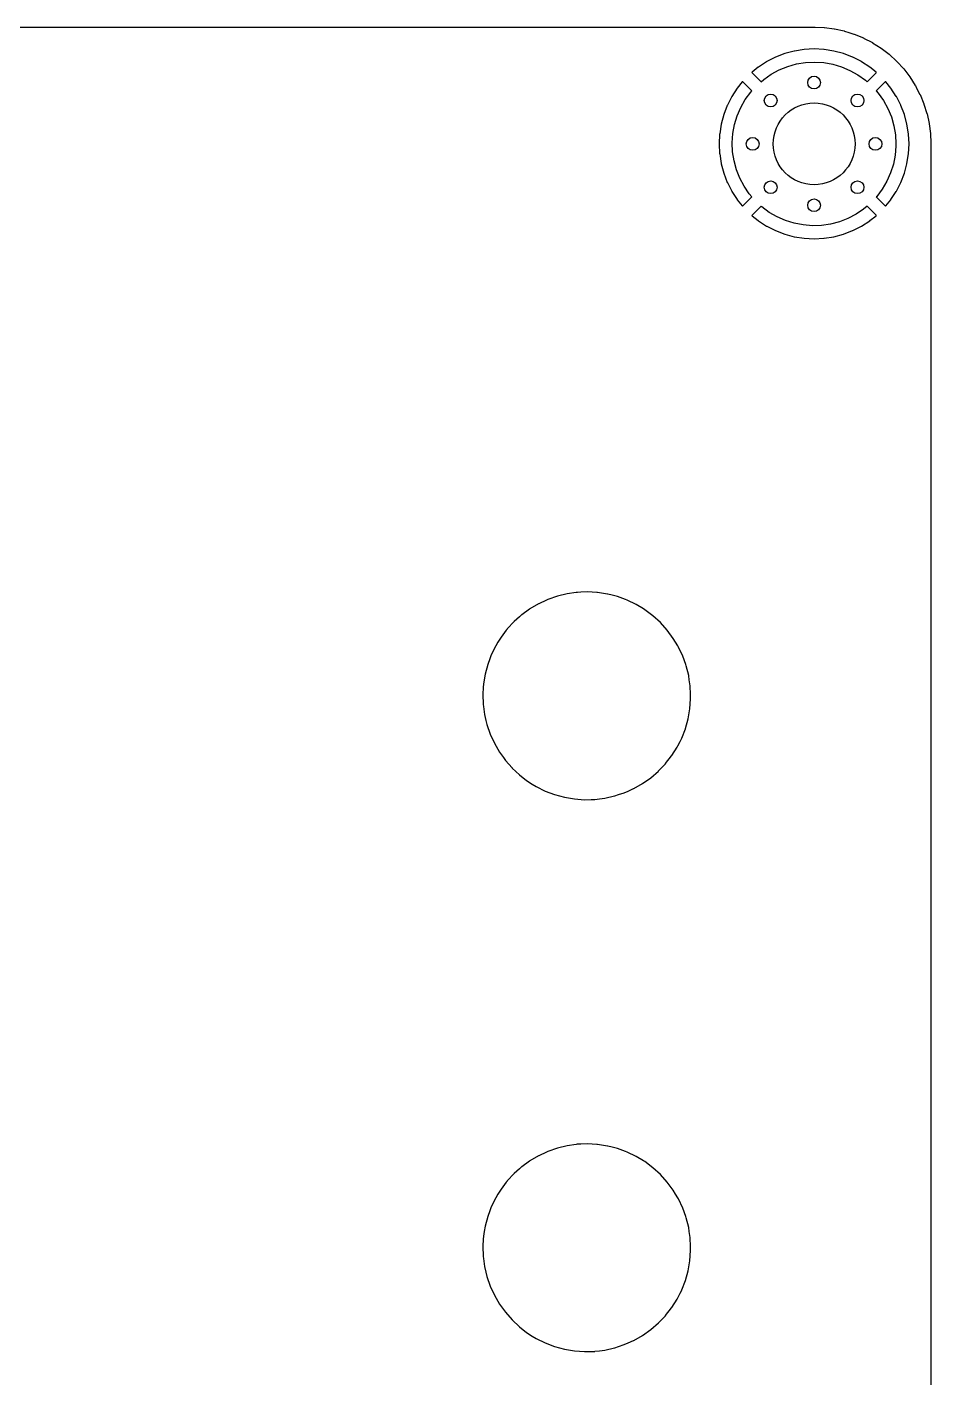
# Model space of a CAD drawing. Extents: x 77 to 213, y -151 to -47.
# Drawn here: x 178.1 to 213.5, y -100.3 to -47.5 of the extents above; entities that cross this region are included whole.
import ezdxf

# ---------------------------------------------------------------- set-up
doc = ezdxf.new("R2010")
doc.units = 0
doc.layers.add('BLACK', color=7, linetype='CONTINUOUS')

msp = doc.modelspace()

# ---------------------------------------------------------------- linework, layer by layer
at = {"layer": 'BLACK', "linetype": 'CONTINUOUS'}
for p, q in [((81.9566, -47.4985), (208.866, -47.4985)), ((208.866, -47.4985), (208.885, -47.5)), ((208.885, -47.5), (208.9, -47.5023)), ((208.9, -47.5023), (208.9, -47.5023)), ((208.9, -47.5023), (208.909, -47.5037)), ((208.909, -47.5037), (208.929, -47.501)), ((208.929, -47.501), (208.951, -47.5001)), ((208.951, -47.5001), (209.308, -47.5157)), ((209.308, -47.5157), (209.319, -47.5166)), ((209.319, -47.5166), (209.703, -47.5672)), ((209.703, -47.5672), (209.714, -47.5691)), ((209.714, -47.5691), (210.093, -47.6531)), ((210.093, -47.6531), (210.103, -47.6559)), ((210.103, -47.6559), (210.274, -47.7096)), ((210.274, -47.7096), (210.473, -47.7725)), ((210.473, -47.7725), (210.484, -47.7763)), ((210.484, -47.7763), (210.842, -47.9247)), ((210.842, -47.9247), (210.852, -47.9294)), ((210.852, -47.9294), (211.196, -48.1084)), ((207.765, -48.5398), (207.408, -48.6767)), ((207.771, -48.5378), (207.765, -48.5398)), ((208.14, -48.4389), (207.771, -48.5378)), ((208.146, -48.4375), (208.14, -48.4389)), ((208.524, -48.3778), (208.146, -48.4375)), ((208.53, -48.3771), (208.524, -48.3778)), ((208.912, -48.3571), (208.53, -48.3771)), ((208.918, -48.3571), (208.912, -48.3571)), ((209.3, -48.3771), (208.918, -48.3571)), ((209.306, -48.3778), (209.3, -48.3771)), ((209.684, -48.4375), (209.306, -48.3778)), ((209.69, -48.4389), (209.684, -48.4375)), ((210.059, -48.5378), (209.69, -48.4389)), ((210.065, -48.5398), (210.059, -48.5378)), ((210.422, -48.6767), (210.065, -48.5398)), ((211.196, -48.1084), (211.205, -48.1139)), ((211.205, -48.1139), (211.532, -48.3223)), ((211.532, -48.3223), (211.541, -48.3286)), ((211.541, -48.3286), (211.849, -48.5647)), ((211.849, -48.5647), (211.858, -48.5717)), ((211.858, -48.5717), (212.143, -48.8337)), ((206.73, -49.0681), (206.491, -49.2615)), ((206.735, -49.0643), (206.73, -49.0681)), ((207.056, -48.8562), (206.735, -49.0643)), ((207.061, -48.8529), (207.056, -48.8562)), ((207.402, -48.6794), (207.061, -48.8529)), ((207.408, -48.6767), (207.402, -48.6794)), ((207.553, -49.1746), (207.884, -49.0407)), ((207.884, -49.0407), (208.228, -48.9446)), ((208.228, -48.9446), (208.581, -48.8875)), ((208.581, -48.8875), (208.937, -48.8701)), ((208.937, -48.8701), (209.294, -48.8925)), ((209.294, -48.8925), (209.646, -48.9545)), ((209.646, -48.9545), (209.988, -49.0554)), ((209.988, -49.0554), (210.318, -49.1939)), ((210.428, -48.6794), (210.422, -48.6767)), ((210.769, -48.8529), (210.428, -48.6794)), ((210.774, -48.8562), (210.769, -48.8529)), ((211.095, -49.0642), (210.774, -48.8562)), ((211.1, -49.0681), (211.095, -49.0642)), ((211.34, -49.2622), (211.1, -49.0681)), ((212.143, -48.8337), (212.151, -48.8415)), ((212.151, -48.8415), (212.165, -48.8562)), ((212.165, -48.8562), (212.413, -49.1274)), ((212.413, -49.1274), (212.42, -49.1359)), ((212.42, -49.1359), (212.656, -49.4435)), ((206.107, -49.6452), (205.913, -49.8849)), ((206.118, -49.6378), (206.107, -49.6452)), ((206.131, -49.6449), (206.118, -49.6378)), ((206.482, -49.9962), (206.131, -49.6449)), ((206.491, -49.2615), (206.483, -49.2737)), ((206.483, -49.2737), (206.489, -49.2848)), ((206.489, -49.2848), (206.842, -49.6381)), ((206.842, -49.6381), (206.945, -49.5484)), ((206.945, -49.5484), (207.238, -49.3445)), ((207.238, -49.3445), (207.553, -49.1746)), ((210.318, -49.1939), (210.63, -49.3682)), ((210.63, -49.3682), (210.92, -49.5761)), ((210.92, -49.5761), (210.988, -49.6375)), ((210.988, -49.6375), (211.34, -49.2857)), ((211.347, -49.2726), (211.34, -49.2622)), ((211.34, -49.2857), (211.347, -49.2726)), ((211.7, -49.644), (211.347, -49.9971)), ((211.711, -49.6377), (211.7, -49.644)), ((211.724, -49.6462), (211.711, -49.6377)), ((211.917, -49.8849), (211.724, -49.6462)), ((212.656, -49.4435), (212.663, -49.4525)), ((212.663, -49.4525), (212.871, -49.7796)), ((205.909, -49.8903), (205.701, -50.2107)), ((205.913, -49.8849), (205.909, -49.8903)), ((206.225, -50.3365), (206.435, -50.0475)), ((206.435, -50.0475), (206.482, -49.9962)), ((211.347, -49.9971), (211.423, -50.0823)), ((211.423, -50.0823), (211.629, -50.3743)), ((211.921, -49.8903), (211.917, -49.8849)), ((212.129, -50.2107), (211.921, -49.8903)), ((212.871, -49.7796), (212.877, -49.7891)), ((212.877, -49.7891), (212.926, -49.8849)), ((212.926, -49.8849), (213.056, -50.1331)), ((213.056, -50.1331), (213.06, -50.1431)), ((213.06, -50.1431), (213.209, -50.5014)), ((205.522, -50.5628), (205.385, -50.9195)), ((205.524, -50.5568), (205.522, -50.5628)), ((205.698, -50.2164), (205.524, -50.5568)), ((205.701, -50.2107), (205.698, -50.2164)), ((205.908, -50.9755), (206.049, -50.6472)), ((206.049, -50.6472), (206.225, -50.3365)), ((211.629, -50.3743), (211.801, -50.6873)), ((211.801, -50.6873), (211.937, -51.0176)), ((212.132, -50.2164), (212.129, -50.2107)), ((212.306, -50.5568), (212.132, -50.2164)), ((212.308, -50.5628), (212.306, -50.5568)), ((212.445, -50.9195), (212.308, -50.5628)), ((213.209, -50.5014), (213.212, -50.5117)), ((213.212, -50.5117), (213.329, -50.8816)), ((205.383, -50.9258), (205.284, -51.2948)), ((205.385, -50.9195), (205.383, -50.9258)), ((205.805, -51.3175), (205.908, -50.9755)), ((211.937, -51.0176), (212.035, -51.361)), ((212.447, -50.9258), (212.445, -50.9195)), ((212.546, -51.2948), (212.447, -50.9258)), ((213.329, -50.8816), (213.332, -50.8922)), ((213.332, -50.8922), (213.416, -51.2708)), ((205.222, -51.6852), (205.202, -52.0667)), ((205.223, -51.6786), (205.222, -51.6852)), ((205.283, -51.3013), (205.223, -51.6786)), ((205.284, -51.2948), (205.283, -51.3013)), ((205.715, -52.0253), (205.74, -51.6689)), ((205.74, -51.6689), (205.805, -51.3175)), ((212.035, -51.361), (212.095, -51.7133)), ((212.095, -51.7133), (212.115, -52.07)), ((212.547, -51.3013), (212.546, -51.2948)), ((212.607, -51.6786), (212.547, -51.3013)), ((212.608, -51.6852), (212.607, -51.6786)), ((212.628, -52.0667), (212.608, -51.6852)), ((213.416, -51.2708), (213.418, -51.2816)), ((213.418, -51.2816), (213.468, -51.6661)), ((213.468, -51.6661), (213.469, -51.6771)), ((213.469, -51.6771), (213.485, -52.0266)), ((205.202, -52.0667), (205.202, -52.0733)), ((205.202, -52.0733), (205.222, -52.4548)), ((205.73, -52.3823), (205.715, -52.0253)), ((212.114, -52.1593), (212.084, -52.5154)), ((212.115, -52.07), (212.114, -52.1593)), ((212.608, -52.4548), (212.628, -52.0733)), ((212.628, -52.0733), (212.628, -52.0667)), ((213.483, -52.0514), (213.481, -52.0637)), ((213.481, -52.0637), (213.482, -52.0726)), ((213.482, -52.0726), (213.482, -52.0726)), ((213.482, -52.0726), (213.485, -52.0953)), ((213.485, -52.0266), (213.483, -52.0514)), ((213.485, -52.0953), (213.486, -52.1116)), ((213.486, -52.1116), (213.486, -146.001)), ((205.222, -52.4548), (205.223, -52.4614)), ((205.223, -52.4614), (205.283, -52.8387)), ((205.283, -52.8387), (205.284, -52.8452)), ((205.284, -52.8452), (205.383, -53.2142)), ((205.785, -52.7353), (205.73, -52.3823)), ((205.879, -53.0801), (205.785, -52.7353)), ((212.084, -52.5154), (212.014, -52.8658)), ((212.447, -53.2142), (212.546, -52.8452)), ((212.546, -52.8452), (212.547, -52.8387)), ((212.547, -52.8387), (212.607, -52.4614)), ((212.607, -52.4614), (212.608, -52.4548)), ((205.383, -53.2142), (205.385, -53.2205)), ((205.385, -53.2205), (205.522, -53.5772)), ((206.01, -53.4122), (205.879, -53.0801)), ((211.906, -53.2063), (211.761, -53.5327)), ((212.014, -52.8658), (211.906, -53.2063)), ((212.308, -53.5772), (212.445, -53.2205)), ((212.445, -53.2205), (212.447, -53.2142)), ((205.522, -53.5772), (205.524, -53.5832)), ((205.524, -53.5832), (205.698, -53.9236)), ((206.178, -53.7277), (206.01, -53.4122)), ((206.38, -54.0225), (206.178, -53.7277)), ((211.58, -53.8409), (211.366, -54.1269)), ((211.761, -53.5327), (211.58, -53.8409)), ((212.132, -53.9236), (212.306, -53.5832)), ((212.306, -53.5832), (212.308, -53.5772)), ((205.698, -53.9236), (205.701, -53.9293)), ((205.701, -53.9293), (205.909, -54.2497)), ((205.909, -54.2497), (205.913, -54.2551)), ((205.913, -54.2551), (206.106, -54.4938)), ((206.13, -54.496), (206.483, -54.1425)), ((206.483, -54.1425), (206.38, -54.0225)), ((211.366, -54.1269), (211.349, -54.1451)), ((211.349, -54.1451), (211.699, -54.4951)), ((211.723, -54.4948), (211.917, -54.2551)), ((211.917, -54.2551), (211.921, -54.2497)), ((211.921, -54.2497), (212.129, -53.9293)), ((212.129, -53.9293), (212.132, -53.9236)), ((206.106, -54.4938), (206.119, -54.5023)), ((206.119, -54.5023), (206.13, -54.496)), ((206.49, -54.8543), (206.483, -54.8674)), ((206.483, -54.8674), (206.49, -54.8778)), ((206.841, -54.5036), (206.49, -54.8543)), ((206.49, -54.8778), (206.73, -55.0719)), ((206.875, -54.5356), (206.841, -54.5036)), ((207.163, -54.7476), (206.875, -54.5356)), ((207.472, -54.9263), (207.163, -54.7476)), ((207.8, -55.0693), (207.472, -54.9263)), ((210.554, -54.8187), (210.237, -54.9842)), ((210.85, -54.6189), (210.554, -54.8187)), ((210.987, -54.5017), (210.85, -54.6189)), ((211.341, -54.8552), (210.987, -54.5017)), ((211.1, -55.0719), (211.339, -54.8785)), ((211.339, -54.8785), (211.347, -54.8663)), ((211.347, -54.8663), (211.341, -54.8552)), ((211.699, -54.4951), (211.712, -54.5022)), ((211.712, -54.5022), (211.723, -54.4948)), ((206.73, -55.0719), (206.735, -55.0758)), ((206.735, -55.0758), (207.056, -55.2838)), ((207.056, -55.2838), (207.061, -55.2871)), ((207.061, -55.2871), (207.402, -55.4606)), ((207.402, -55.4606), (207.408, -55.4633)), ((207.408, -55.4633), (207.765, -55.6002)), ((208.141, -55.1749), (207.8, -55.0693)), ((208.492, -55.2419), (208.141, -55.1749)), ((208.848, -55.2693), (208.492, -55.2419)), ((209.205, -55.2568), (208.848, -55.2693)), ((209.558, -55.2046), (209.205, -55.2568)), ((209.904, -55.1134), (209.558, -55.2046)), ((210.237, -54.9842), (209.904, -55.1134)), ((210.065, -55.6002), (210.422, -55.4633)), ((210.422, -55.4633), (210.428, -55.4606)), ((210.428, -55.4606), (210.769, -55.2871)), ((210.769, -55.2871), (210.774, -55.2838)), ((210.774, -55.2838), (211.095, -55.0758)), ((211.095, -55.0758), (211.1, -55.0719)), ((207.765, -55.6002), (207.771, -55.6022)), ((207.771, -55.6022), (208.14, -55.7011)), ((208.14, -55.7011), (208.146, -55.7025)), ((208.146, -55.7025), (208.524, -55.7622)), ((208.524, -55.7622), (208.53, -55.7629)), ((208.53, -55.7629), (208.912, -55.7829)), ((208.912, -55.7829), (208.918, -55.7829)), ((208.918, -55.7829), (209.3, -55.7629)), ((209.3, -55.7629), (209.306, -55.7622)), ((209.306, -55.7622), (209.684, -55.7025)), ((209.684, -55.7025), (209.69, -55.7011)), ((209.69, -55.7011), (210.059, -55.6022)), ((210.059, -55.6022), (210.065, -55.6002)), ((199.264, -69.6686), (198.878, -69.7619)), ((199.614, -69.6193), (199.264, -69.6686)), ((199.654, -69.6138), (199.614, -69.6193)), ((199.657, -69.6133), (199.654, -69.6138)), ((199.654, -69.6138), (199.654, -69.6138)), ((199.792, -69.6077), (199.657, -69.6133)), ((200.05, -69.5968), (199.792, -69.6077)), ((200.053, -69.5967), (200.05, -69.5968)), ((200.05, -69.5968), (200.05, -69.5968)), ((200.418, -69.6171), (200.053, -69.5967)), ((200.447, -69.6187), (200.418, -69.6171)), ((200.45, -69.6189), (200.447, -69.6187)), ((200.447, -69.6187), (200.447, -69.6187)), ((200.842, -69.6796), (200.45, -69.6189)), ((200.845, -69.6804), (200.842, -69.6796)), ((201.02, -69.7252), (200.845, -69.6804)), ((200.845, -69.6804), (200.845, -69.6804)), ((201.227, -69.7783), (201.02, -69.7252)), ((197.786, -70.2702), (197.481, -70.4914)), ((197.8, -70.2599), (197.786, -70.2702)), ((198.142, -70.059), (197.8, -70.2599)), ((198.145, -70.0577), (198.142, -70.059)), ((198.456, -69.9141), (198.145, -70.0577)), ((198.145, -70.0577), (198.145, -70.0577)), ((198.503, -69.8925), (198.456, -69.9141)), ((198.878, -69.7619), (198.503, -69.8925)), ((201.229, -69.7794), (201.227, -69.7783)), ((201.54, -69.8925), (201.229, -69.7794)), ((201.229, -69.7794), (201.229, -69.7794)), ((201.6, -69.9141), (201.54, -69.8925)), ((201.958, -70.0856), (201.6, -69.9141)), ((201.96, -70.0872), (201.958, -70.0856)), ((202.248, -70.2617), (201.96, -70.0872)), ((201.96, -70.0872), (201.96, -70.0872)), ((202.297, -70.2913), (202.248, -70.2617)), ((197.18, -70.7591), (196.914, -71.0458)), ((197.182, -70.7568), (197.18, -70.7591)), ((197.18, -70.7591), (197.18, -70.7591)), ((197.39, -70.5725), (197.182, -70.7568)), ((197.477, -70.4953), (197.39, -70.5725)), ((197.479, -70.4932), (197.477, -70.4953)), ((197.477, -70.4953), (197.477, -70.4953)), ((197.481, -70.4914), (197.479, -70.4932)), ((197.481, -70.4914), (197.481, -70.4914)), ((202.615, -70.5291), (202.297, -70.2913)), ((202.908, -70.7968), (202.615, -70.5291)), ((203.174, -71.0918), (202.908, -70.7968)), ((196.877, -71.0943), (196.672, -71.3643)), ((196.91, -71.0506), (196.877, -71.0943)), ((196.912, -71.0481), (196.91, -71.0506)), ((196.91, -71.0506), (196.91, -71.0506)), ((196.914, -71.0458), (196.912, -71.0481)), ((196.914, -71.0458), (196.914, -71.0458)), ((203.409, -71.4114), (203.174, -71.0918)), ((196.464, -71.7024), (196.29, -72.0593)), ((196.55, -71.5629), (196.464, -71.7024)), ((196.671, -71.3669), (196.55, -71.5629)), ((196.672, -71.3643), (196.671, -71.3669)), ((196.671, -71.3669), (196.671, -71.3669)), ((203.501, -71.5655), (203.409, -71.4114)), ((203.583, -71.7024), (203.501, -71.5655)), ((203.613, -71.7524), (203.583, -71.7024)), ((203.782, -72.1116), (203.613, -71.7524)), ((196.234, -72.2106), (196.152, -72.4314)), ((196.289, -72.0621), (196.234, -72.2106)), ((196.29, -72.0593), (196.289, -72.0621)), ((196.289, -72.0621), (196.289, -72.0621)), ((203.783, -72.1145), (203.782, -72.1116)), ((203.897, -72.4343), (203.783, -72.1145)), ((196.05, -72.8182), (196.016, -73.028)), ((196.152, -72.4314), (196.05, -72.8152)), ((196.05, -72.8152), (196.05, -72.8182)), ((203.915, -72.4856), (203.897, -72.4343)), ((204.011, -72.8707), (203.915, -72.4856)), ((204.011, -72.8738), (204.011, -72.8707)), ((204.034, -73.028), (204.011, -72.8738)), ((204.011, -72.8738), (204.011, -72.8738)), ((195.98, -73.321), (195.962, -73.6033)), ((195.987, -73.2101), (195.98, -73.321)), ((196.016, -73.028), (195.987, -73.2071)), ((195.987, -73.2071), (195.987, -73.2101)), ((195.987, -73.2101), (195.987, -73.2101)), ((204.069, -73.2635), (204.034, -73.028)), ((204.069, -73.2666), (204.069, -73.2635)), ((204.086, -73.6064), (204.069, -73.2666)), ((195.962, -73.6033), (195.962, -73.6064)), ((195.962, -73.6064), (195.962, -73.6175)), ((195.962, -73.6175), (195.975, -73.9785)), ((195.975, -73.9785), (195.976, -74)), ((204.056, -74.1693), (204.087, -73.7735)), ((204.088, -73.66), (204.086, -73.6064)), ((204.087, -73.7735), (204.088, -73.66)), ((195.976, -74), (195.976, -74.0031)), ((195.976, -74.0031), (195.976, -74.0031)), ((195.976, -74.0031), (195.987, -74.0833)), ((195.987, -74.0833), (196.028, -74.3935)), ((196.028, -74.3935), (196.029, -74.3965)), ((196.029, -74.3965), (196.029, -74.3965)), ((196.029, -74.3965), (196.081, -74.62)), ((203.987, -74.5602), (204.056, -74.1693)), ((196.081, -74.62), (196.119, -74.78)), ((196.119, -74.78), (196.247, -75.1558)), ((203.738, -75.3099), (203.88, -74.9455)), ((203.88, -74.9455), (203.881, -74.9426)), ((203.88, -74.9455), (203.88, -74.9455)), ((203.881, -74.9426), (203.987, -74.5602)), ((196.247, -75.1558), (196.411, -75.5174)), ((196.411, -75.5174), (196.609, -75.8612)), ((203.584, -75.615), (203.672, -75.4417)), ((203.672, -75.4417), (203.737, -75.3127)), ((203.737, -75.3127), (203.738, -75.3099)), ((203.738, -75.3099), (203.738, -75.3099)), ((196.609, -75.8612), (196.611, -75.8637)), ((196.611, -75.8637), (196.611, -75.8637)), ((196.611, -75.8637), (196.764, -76.0771)), ((196.764, -76.0771), (196.841, -76.184)), ((203.105, -76.3102), (203.343, -76.0047)), ((203.343, -76.0047), (203.345, -76.0023)), ((203.343, -76.0047), (203.343, -76.0047)), ((203.345, -76.0023), (203.347, -75.9997)), ((203.347, -75.9997), (203.556, -75.6697)), ((203.347, -75.9997), (203.347, -75.9997)), ((203.556, -75.6697), (203.558, -75.6671)), ((203.556, -75.6697), (203.556, -75.6697)), ((203.558, -75.6671), (203.584, -75.615)), ((196.841, -76.184), (197.102, -76.4827)), ((197.102, -76.4827), (197.104, -76.4848)), ((197.104, -76.4848), (197.389, -76.7523)), ((202.527, -76.862), (202.827, -76.6026)), ((202.827, -76.6026), (202.829, -76.6004)), ((202.829, -76.6004), (203.099, -76.3173)), ((202.829, -76.6004), (202.829, -76.6004)), ((203.099, -76.3173), (203.101, -76.3151)), ((203.101, -76.3151), (203.105, -76.3102)), ((197.389, -76.7523), (197.389, -76.7523)), ((197.389, -76.7523), (197.391, -76.7544)), ((197.391, -76.7544), (197.394, -76.7563)), ((197.394, -76.7563), (197.394, -76.7563)), ((197.394, -76.7563), (197.602, -76.9165)), ((197.602, -76.9165), (197.706, -76.9967)), ((197.706, -76.9967), (197.709, -76.9983)), ((197.709, -76.9983), (197.709, -76.9983)), ((197.709, -76.9983), (197.89, -77.1116)), ((197.89, -77.1116), (198.043, -77.207)), ((201.86, -77.2854), (202.2, -77.0924)), ((202.2, -77.0924), (202.202, -77.0908)), ((202.2, -77.0924), (202.2, -77.0924)), ((202.202, -77.0908), (202.527, -76.862)), ((198.043, -77.207), (198.398, -77.3835)), ((198.398, -77.3835), (198.769, -77.5245)), ((198.769, -77.5245), (199.152, -77.6286)), ((199.152, -77.6286), (199.155, -77.6291)), ((199.155, -77.6291), (199.155, -77.6291)), ((199.155, -77.6291), (199.541, -77.6943)), ((200.528, -77.6872), (200.731, -77.6617)), ((200.731, -77.6617), (200.734, -77.661)), ((200.734, -77.661), (201.115, -77.5744)), ((200.734, -77.661), (200.734, -77.661)), ((201.115, -77.5744), (201.118, -77.5737)), ((201.115, -77.5744), (201.115, -77.5744)), ((201.118, -77.5737), (201.266, -77.5245)), ((201.266, -77.5245), (201.491, -77.4494)), ((201.491, -77.4494), (201.492, -77.4494)), ((201.492, -77.4494), (201.494, -77.4484)), ((201.494, -77.4484), (201.638, -77.3846)), ((201.638, -77.3846), (201.854, -77.2882)), ((201.854, -77.2882), (201.857, -77.2869)), ((201.854, -77.2882), (201.854, -77.2882)), ((201.857, -77.2869), (201.86, -77.2854)), ((199.541, -77.6943), (199.541, -77.6943)), ((199.541, -77.6943), (199.544, -77.6948)), ((199.544, -77.6948), (199.547, -77.695)), ((199.547, -77.695), (199.547, -77.695)), ((199.547, -77.695), (199.937, -77.7223)), ((199.937, -77.7223), (199.937, -77.7223)), ((199.937, -77.7223), (199.94, -77.7225)), ((199.94, -77.7225), (200.196, -77.7153)), ((200.196, -77.7153), (200.334, -77.7115)), ((200.334, -77.7115), (200.337, -77.7114)), ((200.334, -77.7115), (200.334, -77.7115)), ((200.337, -77.7114), (200.34, -77.711)), ((200.34, -77.711), (200.528, -77.6872)), ((200.34, -77.711), (200.34, -77.711)), ((198.878, -91.3519), (198.503, -91.4825)), ((199.264, -91.2586), (198.878, -91.3519)), ((199.614, -91.2093), (199.264, -91.2586)), ((199.654, -91.2038), (199.614, -91.2093)), ((199.657, -91.2033), (199.654, -91.2038)), ((199.654, -91.2038), (199.654, -91.2038)), ((199.792, -91.1977), (199.657, -91.2033)), ((200.05, -91.1868), (199.792, -91.1977)), ((200.053, -91.1867), (200.05, -91.1868)), ((200.05, -91.1868), (200.05, -91.1868)), ((200.418, -91.2071), (200.053, -91.1867)), ((200.447, -91.2087), (200.418, -91.2071)), ((200.45, -91.2089), (200.447, -91.2087)), ((200.447, -91.2087), (200.447, -91.2087)), ((200.842, -91.2696), (200.45, -91.2089)), ((200.845, -91.2704), (200.842, -91.2696)), ((201.02, -91.3152), (200.845, -91.2704)), ((200.845, -91.2704), (200.845, -91.2704)), ((201.227, -91.3683), (201.02, -91.3152)), ((201.229, -91.3694), (201.227, -91.3683)), ((201.54, -91.4825), (201.229, -91.3694)), ((201.229, -91.3694), (201.229, -91.3694)), ((197.786, -91.8602), (197.481, -92.0814)), ((197.8, -91.8499), (197.786, -91.8602)), ((198.142, -91.649), (197.8, -91.8499)), ((198.145, -91.6477), (198.142, -91.649)), ((198.456, -91.5041), (198.145, -91.6477)), ((198.145, -91.6477), (198.145, -91.6477)), ((198.503, -91.4825), (198.456, -91.5041)), ((201.6, -91.5041), (201.54, -91.4825)), ((201.958, -91.6756), (201.6, -91.5041)), ((201.96, -91.6772), (201.958, -91.6756)), ((202.248, -91.8517), (201.96, -91.6772)), ((201.96, -91.6772), (201.96, -91.6772)), ((202.297, -91.8813), (202.248, -91.8517)), ((202.615, -92.1191), (202.297, -91.8813)), ((197.18, -92.3491), (196.914, -92.6358)), ((197.182, -92.3468), (197.18, -92.3491)), ((197.18, -92.3491), (197.18, -92.3491)), ((197.39, -92.1625), (197.182, -92.3468)), ((197.477, -92.0853), (197.39, -92.1625)), ((197.479, -92.0832), (197.477, -92.0853)), ((197.477, -92.0853), (197.477, -92.0853)), ((197.481, -92.0814), (197.479, -92.0832)), ((197.481, -92.0814), (197.481, -92.0814)), ((202.908, -92.3868), (202.615, -92.1191)), ((203.174, -92.6818), (202.908, -92.3868)), ((196.671, -92.9569), (196.55, -93.1529)), ((196.672, -92.9543), (196.671, -92.9569)), ((196.671, -92.9569), (196.671, -92.9569)), ((196.877, -92.6843), (196.672, -92.9543)), ((196.91, -92.6406), (196.877, -92.6843)), ((196.912, -92.6381), (196.91, -92.6405)), ((196.91, -92.6405), (196.91, -92.6406)), ((196.914, -92.6358), (196.912, -92.6381)), ((196.914, -92.6358), (196.914, -92.6358)), ((203.409, -93.0014), (203.174, -92.6818)), ((203.501, -93.1555), (203.409, -93.0014)), ((196.464, -93.2924), (196.29, -93.6493)), ((196.55, -93.1529), (196.464, -93.2924)), ((203.583, -93.2924), (203.501, -93.1555)), ((203.613, -93.3424), (203.583, -93.2924)), ((203.782, -93.7016), (203.613, -93.3424)), ((196.152, -94.0214), (196.05, -94.4052)), ((196.234, -93.8006), (196.152, -94.0214)), ((196.289, -93.6521), (196.234, -93.8006)), ((196.29, -93.6493), (196.289, -93.6521)), ((196.289, -93.6521), (196.289, -93.6521)), ((203.783, -93.7045), (203.782, -93.7016)), ((203.897, -94.0243), (203.783, -93.7045)), ((203.915, -94.0755), (203.897, -94.0243)), ((196.05, -94.4082), (196.016, -94.618)), ((196.05, -94.4052), (196.05, -94.4082)), ((204.011, -94.4607), (203.915, -94.0755)), ((204.011, -94.4638), (204.011, -94.4607)), ((204.034, -94.618), (204.011, -94.4638)), ((204.011, -94.4638), (204.011, -94.4638)), ((195.98, -94.911), (195.962, -95.1933)), ((195.987, -94.8001), (195.98, -94.911)), ((196.016, -94.618), (195.987, -94.7971)), ((195.987, -94.7971), (195.987, -94.8001)), ((195.987, -94.8001), (195.987, -94.8001)), ((204.069, -94.8535), (204.034, -94.618)), ((204.069, -94.8566), (204.069, -94.8535)), ((204.086, -95.1964), (204.069, -94.8566)), ((195.962, -95.1933), (195.962, -95.1964)), ((195.962, -95.1964), (195.962, -95.2075)), ((195.962, -95.2075), (195.975, -95.5685)), ((195.975, -95.5685), (195.976, -95.59)), ((195.976, -95.59), (195.976, -95.5931)), ((195.976, -95.5931), (195.976, -95.5931)), ((195.976, -95.5931), (195.987, -95.6733)), ((204.056, -95.7593), (204.087, -95.3635)), ((204.088, -95.25), (204.086, -95.1964)), ((204.087, -95.3635), (204.088, -95.25)), ((195.987, -95.6733), (196.028, -95.9835)), ((196.028, -95.9835), (196.029, -95.9865)), ((196.029, -95.9865), (196.029, -95.9865)), ((196.029, -95.9865), (196.081, -96.21)), ((203.881, -96.5326), (203.987, -96.1502)), ((203.987, -96.1502), (204.056, -95.7593)), ((196.081, -96.21), (196.119, -96.37)), ((196.119, -96.37), (196.247, -96.7458)), ((203.738, -96.8999), (203.88, -96.5355)), ((203.88, -96.5355), (203.881, -96.5326)), ((203.88, -96.5355), (203.88, -96.5355)), ((196.247, -96.7458), (196.411, -97.1074)), ((196.411, -97.1074), (196.609, -97.4512)), ((203.558, -97.2571), (203.584, -97.205)), ((203.584, -97.205), (203.672, -97.0317)), ((203.672, -97.0317), (203.737, -96.9027)), ((203.737, -96.9027), (203.738, -96.8999)), ((203.738, -96.8999), (203.738, -96.8999)), ((196.609, -97.4512), (196.611, -97.4537)), ((196.611, -97.4537), (196.611, -97.4537)), ((196.611, -97.4537), (196.764, -97.6671)), ((196.764, -97.6671), (196.841, -97.774)), ((203.105, -97.9002), (203.343, -97.5947)), ((203.343, -97.5947), (203.345, -97.5923)), ((203.343, -97.5947), (203.343, -97.5947)), ((203.345, -97.5923), (203.347, -97.5897)), ((203.347, -97.5897), (203.556, -97.2597)), ((203.347, -97.5897), (203.347, -97.5897)), ((203.556, -97.2597), (203.558, -97.2571)), ((203.556, -97.2597), (203.556, -97.2597)), ((196.841, -97.774), (197.102, -98.0727)), ((197.102, -98.0727), (197.104, -98.0748)), ((197.104, -98.0748), (197.389, -98.3423)), ((202.527, -98.452), (202.827, -98.1926)), ((202.827, -98.1926), (202.829, -98.1904)), ((202.829, -98.1904), (203.099, -97.9073)), ((202.829, -98.1904), (202.829, -98.1904)), ((203.099, -97.9073), (203.101, -97.9051)), ((203.101, -97.9051), (203.105, -97.9002)), ((197.389, -98.3423), (197.389, -98.3423)), ((197.389, -98.3423), (197.391, -98.3444)), ((197.391, -98.3444), (197.394, -98.3463)), ((197.394, -98.3463), (197.394, -98.3463)), ((197.394, -98.3463), (197.602, -98.5065)), ((197.602, -98.5065), (197.706, -98.5867)), ((197.706, -98.5867), (197.709, -98.5883)), ((197.709, -98.5883), (197.709, -98.5883)), ((197.709, -98.5883), (197.89, -98.7017)), ((197.89, -98.7017), (198.043, -98.797)), ((198.043, -98.797), (198.398, -98.9735)), ((201.86, -98.8754), (202.2, -98.6824)), ((202.2, -98.6824), (202.202, -98.6808)), ((202.2, -98.6824), (202.2, -98.6824)), ((202.202, -98.6808), (202.527, -98.452)), ((198.398, -98.9735), (198.769, -99.1145)), ((198.769, -99.1145), (199.152, -99.2186)), ((199.152, -99.2186), (199.155, -99.2191)), ((199.155, -99.2191), (199.155, -99.2191)), ((199.155, -99.2191), (199.541, -99.2843)), ((199.541, -99.2843), (199.541, -99.2843)), ((199.541, -99.2843), (199.544, -99.2848)), ((199.544, -99.2848), (199.547, -99.285)), ((199.547, -99.285), (199.547, -99.285)), ((199.547, -99.285), (199.937, -99.3123)), ((199.937, -99.3123), (199.937, -99.3123)), ((199.937, -99.3123), (199.94, -99.3125)), ((199.94, -99.3125), (200.196, -99.3053)), ((200.196, -99.3053), (200.334, -99.3015)), ((200.334, -99.3015), (200.337, -99.3014)), ((200.334, -99.3015), (200.334, -99.3015)), ((200.337, -99.3014), (200.34, -99.301)), ((200.34, -99.301), (200.528, -99.2772)), ((200.34, -99.301), (200.34, -99.301)), ((200.528, -99.2772), (200.731, -99.2517)), ((200.731, -99.2517), (200.734, -99.251)), ((200.734, -99.251), (201.115, -99.1644)), ((200.734, -99.251), (200.734, -99.251)), ((201.115, -99.1644), (201.118, -99.1637)), ((201.115, -99.1644), (201.115, -99.1644)), ((201.118, -99.1637), (201.266, -99.1145)), ((201.266, -99.1145), (201.491, -99.0394)), ((201.491, -99.0394), (201.492, -99.0394)), ((201.492, -99.0394), (201.494, -99.0384)), ((201.494, -99.0384), (201.638, -98.9746)), ((201.638, -98.9746), (201.854, -98.8782)), ((201.854, -98.8782), (201.857, -98.8769)), ((201.854, -98.8782), (201.854, -98.8782)), ((201.857, -98.8769), (201.86, -98.8754))]:
    msp.add_line(p, q, dxfattribs=at)
at = {"layer": 'BLACK'}
for centre, radius in [((208.915, -49.67), 0.25), ((207.218, -50.3729), 0.25), ((210.612, -50.3729), 0.25), ((208.915, -52.07), 1.6), ((206.515, -52.07), 0.25), ((211.315, -52.07), 0.25), ((207.218, -53.7671), 0.25), ((210.612, -53.7671), 0.25), ((208.915, -54.47), 0.25)]:
    msp.add_circle(centre, radius, dxfattribs=at)

doc.saveas('drawing.dxf')
